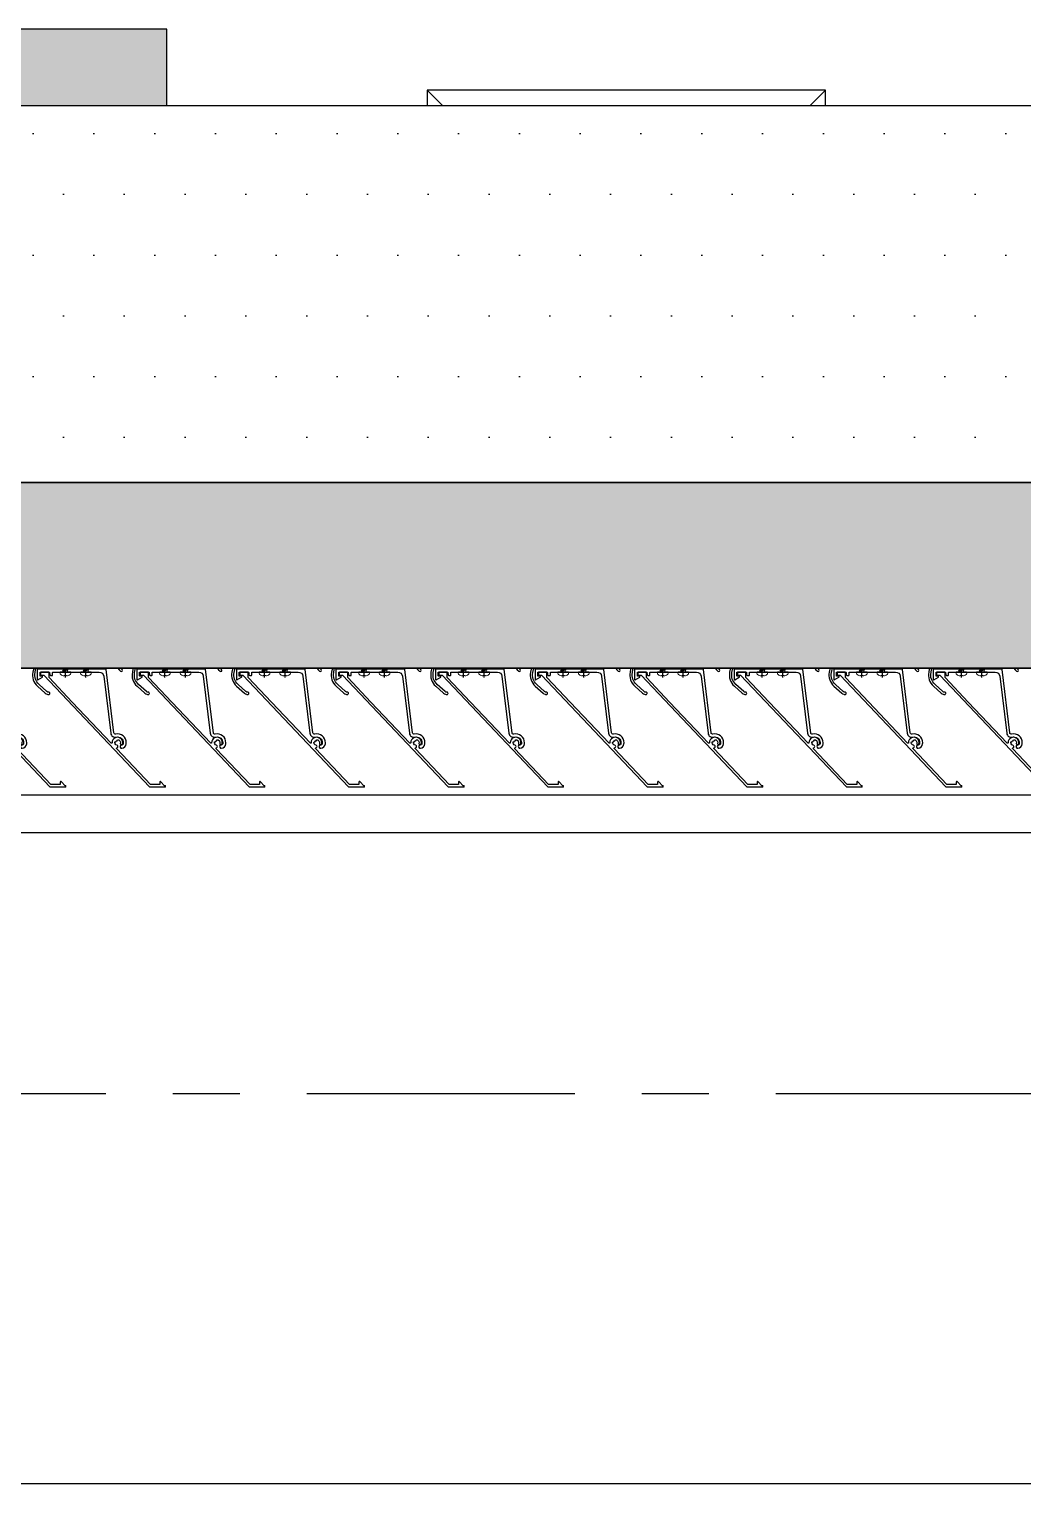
# Model space of a CAD drawing. Header units: millimetres. Extents: x -4391136 to -1798569, y -886572 to -291056.
# Drawn here: x -2466482 to -2465833, y -394066 to -393116 of the extents above; entities that cross this region are included whole.
import ezdxf
from ezdxf.enums import TextEntityAlignment as Align

# ---------------------------------------------------------------- set-up
doc = ezdxf.new("R2010")
doc.units = ezdxf.units.MM
doc.set_wipeout_variables(frame=1)
for name, pattern in [('CENTER', [50.8, 31.75, -6.35, 6.35, -6.35]), ('TA_GL_000.70000', [1.925, 0.7, -0.175, 0.175, -0.175, 0.7]), ('XKITLINE00', [0]), ('XKITLINE02', [4, 2, -2]), ('Xref-C-1-PP17-AR-2214-01-B$0$Hidden', [7.1438, 4.7625, -2.3813])]:
    doc.linetypes.add(name, pattern=pattern)
for name, color, linetype in [('000 - 0_SYM_DWG_GRID-BUBBLE_MAIN_COLOR_1', 7, 'Continuous'), ('000 - 0_SYM_DWG_GRIDLINE_MAIN_COLOR_251', 7, 'Continuous'), ('000 - CONCRETE_COL_HATCH_', 7, 'Continuous'), ('000 - EXISTING_COLUMN_CUT_COLOR_5', 7, 'Continuous'), ('000 - EXISTING_CONCRETE_CUT_COLOR_5', 7, 'Continuous'), ('000 - GRID', 7, 'CENTER'), ('000 - STRUCTURE_STEEL_ACCESORIES_HATCH_', 7, 'Continuous'), ('000 - STRUCTURE_STEEL_ACCESORIES_HIDDEN_', 7, 'Continuous'), ('000 - STRUCTURE_STEEL_ACCESORIES_MAIN_COLOR_1', 7, 'Continuous'), ('000 - STRUCTURE_STEEL_FRAMING_CUT_COLOR_4', 7, 'Continuous'), ('000 - STRUCTURE_STEEL_FRAMING_HIDDEN_', 7, 'Continuous'), ('000 - STRUCTURE_STEEL_FRAMING_SUB_COLOR_2', 7, 'Continuous'), ('000 - STRUCTURE_STEEL_FRAMING_WIPEOUT_', 7, 'Continuous'), ('010 - ASPG_ACCESSORIES_MAIN_COLOR_1', 7, 'Continuous'), ('010 - ASPG_EXTR_MAIN_COLOR_2', 7, 'Continuous'), ('010 - ASPG_FLASHING_HATCH_', 7, 'Continuous'), ('010 - ASPG_FLASHING_MAIN_COLOR_2', 7, 'Continuous'), ('010 - ASPG_FLASHING_MAIN_COLOR_4', 7, 'Continuous'), ('010 - ASPG_FLASHING_WIPEOUT_', 7, 'Continuous'), ('010 - ASPG_FRAMING_MAIN_COLOR_1', 7, 'Continuous'), ('010 - ASPG_FRAMING_MAIN_COLOR_2', 7, 'Continuous'), ('010 - ASPG_FRAMING_SUB_COLOR_2', 7, 'Continuous'), ('010 - ASPG_FRAMING_WIPEOUT_', 7, 'Continuous'), ('_PP-Dim', 7, 'Continuous'), ('BOLT & SCREW', 7, 'Continuous'), ('Center Line', 7, 'CENTER'), ('Xref-C-1-PP17-AR-2214-01-B$0$A-DETL-MBND', 7, 'Xref-C-1-PP17-AR-2214-01-B$0$Hidden'), ('Xref-C-1-PP17-AR-2214-01-B$0$A-FLOR-E', 7, 'Continuous'), ('Xref-C-1-PP17-AR-2214-01-B$0$A-GLAZ-CURT', 7, 'Continuous'), ('Xref-C-1-PP17-AR-2214-01-B$0$A-ROOF', 7, 'Continuous'), ('Xref-C-1-PP17-AR-2214-01-B$0$A-ROOF-OTLN', 7, 'Continuous'), ('Xref-C-1-PP17-AR-2214-01-B$0$S-BEAM', 7, 'Continuous'), ('Xref-C-1-PP17-AR-2214-01-B$0$S-COLS', 7, 'Continuous'), ('Xref-C-1-PP17-AR-2214-01-B$0$S-COLS-E', 7, 'Continuous'), ('Xref-C-1-PP17-AR-2214-01-B$0$WALL-E', 7, 'Continuous')]:
    doc.layers.add(name, color=color, linetype=linetype)
doc.layers.add('000 - STRUCTURE_STEEL_FRAMING_DEF_SUB', color=7, linetype='Continuous', plot=False)
doc.layers.add('010 - ASPG_EXTR_DEF_SUB', color=7, linetype='Continuous', plot=False)
doc.layers.add('12-GRID', color=7, linetype='CENTER', lineweight=13)
doc.layers.add('SCREW', color=7, linetype='Continuous', lineweight=5)
doc.styles.add('Arial', font='arial.ttf', dxfattribs={"height": 1500})
doc.styles.add('TA', font='', dxfattribs={"height": 4.5})
doc.styles.get('TA').set_extended_font_data('Cordia New')

# ---------------------------------------------------------------- blocks, each defined once
blk = doc.blocks.new('*U1279')
at = {"layer": '000 - 0_SYM_DWG_GRIDLINE_MAIN_COLOR_251', "color": 7, "linetype": 'ByBlock', "ltscale": 5}
blk.add_line((30, 0), (-560.5, 0), dxfattribs=at)
at = {"color": 7, "style": 'TA', "flags": 1}
blk.add_attdef('LOCATION', (6, -6), '', height=4.5, rotation=270, dxfattribs=at)
at = {"layer": '000 - 0_SYM_DWG_GRID-BUBBLE_MAIN_COLOR_1', "color": 7, "style": 'Arial'}
blk.add_attdef('GRID-HEAD', text='', height=4, rotation=180, dxfattribs=at).set_placement((73.75, 0), align=Align.MIDDLE_CENTER)
blk = doc.blocks.new('W-1-PP17-ENT2_REV00_20260526-152343_LOPF_MAIN_DIMS')
at = {"layer": '000 - GRID', "color": 7, "linetype": 'TA_GL_000.70000', "xscale": 50.00000000000036, "yscale": 50.00000000000036, "zscale": 50.00000000000036, "rotation": 180}
blk.add_blockref('*U1279', (-26525, -10600), dxfattribs=at)
blk = doc.blocks.new('Xref-C-1-PP17-AR-2214-01-B$0$ACM_STR_COLN_Precast- Rectangular Column - 300x500-31462673-ENTRANCE 2 - LOWER ROOF FLOOR PLAN01-flat-1')
at = {"layer": 'Xref-C-1-PP17-AR-2214-01-B$0$S-COLS-E', "lineweight": 9}
h = blk.add_hatch(dxfattribs=at)
h.set_pattern_fill('ACET-2D-FP_30', style=0, pattern_type=2)
h.set_pattern_definition([(50, (2730087.7, 516183.95), (-459.03375, 385.17505), [76.2, -838.2]), (355, (2730087.7, 516183.95), (65.28253, 746.1827), [60.96, -670.56]), (100.451, (2730148.46, 516178.6), (-693.383, -127.89768), [64.76, -712.36]), (46.184, (2730087.7, 516387.15), (-648.5725, 622.30642), [114.3, -1257.3]), (96.636, (2730178.1, 516373.1), (-1050.5343, -122.21992), [97.14, -1068.54]), (351.184, (2730087.7, 516387.1), (172.19714, 1110.27497), [91.44, -1005.84]), (21, (2730189.3, 516336.35), (-214.74339, 559.42566), [76.2, -838.2]), (326, (2730189.3, 516336.35), (418.85394, 620.9765), [60.96, -670.56]), (71.451, (2730239.9, 516302.26), (-668.45247, 224.29692), [64.76, -712.36]), (37.5, (2730087.73, 516183.95), (-158.769242, 206.912105), [33.528, -628.904, 33.528, -1320.292]), (37.5, (2730087.73, 516183.95), (-158.769242, 206.912105), [-695.96, -647.192, 33.528, -639.572]), (7.5, (2730087.73, 516183.95), (-47.303606, 359.30656), [33.528, -354.584, 33.528, -870.204]), (7.5, (2730087.73, 516183.95), (-47.303606, 359.30656), [-421.64, -613.664, 33.528, -223.012]), (327.5, (2729861.16, 516183.95), (146.191164, 229.474162), [33.528, -220.472, 33.528, -1810.512]), (327.5, (2729861.16, 516183.95), (146.191164, 229.474162), [-287.528, -758.952, 33.528, -1018.032]), (317.5, (2729759.56, 516183.95), (321.09789, 350.41686), [33.528, -296.672, 33.528, -1239.52]), (317.5, (2729759.56, 516183.95), (321.09789, 350.41686), [-363.728, -492.76, 33.528, -713.232])])
h.paths.add_polyline_path([(-150, -190), (-150, -200), (150, -200), (150, 300), (-150, 300)])
at = {"layer": 'Xref-C-1-PP17-AR-2214-01-B$0$S-COLS', "color": 7}
for p, q in [((150, 300), (-150, 300)), ((-150, 300), (-150, 290)), ((150, 290), (150, 300)), ((-150, 290), (-150, -190)), ((150, -190), (150, 290)), ((-150, -190), (-150, -200)), ((150, -200), (150, -190)), ((-150, -200), (150, -200))]:
    blk.add_line(p, q, dxfattribs=at)
blk = doc.blocks.new('Xref-C-1-PP17-AR-2214-01-B$0$DPA_Curved type B - Curved Type B-31237771-ENTRANCE 2 - LOWER ROOF FLOOR PLAN01-flat-1')
at = {"layer": 'Xref-C-1-PP17-AR-2214-01-B$0$A-GLAZ-CURT', "color": 7}
for p, q in [((0, 750), (0, -750)), ((0, -750), (0, 750))]:
    blk.add_line(p, q, dxfattribs=at)
blk = doc.blocks.new('*U2737')
at = {"layer": '000 - CONCRETE_COL_HATCH_'}
h = blk.add_hatch(dxfattribs=at)
h.set_pattern_fill('AR-CONC', scale=0.5)
h.set_pattern_definition([(50, (0, -6e-15), (3.5863, -0.31376), [0.375, -4.125]), (355, (0, -6e-15), (-0.693757, 3.76096), [0.3, -3.3]), (100.4514, (0.299, -0.026), (2.892544, 3.4472), [0.3187, -3.50571]), (46.1842, (0, 1), (5.33621, -0.827596), [0.5625, -6.1875]), (96.6356, (0.4447, 0.931), (4.67331, 4.87059), [0.47805, -5.25857]), (351.1842, (0, 1), (4.67331, 4.87059), [0.45, -4.95]), (21, (0.5, 0.75), (2.984535, -2.013094), [0.375, -4.125]), (326, (0.5, 0.75), (1.216577, 3.62575), [0.3, -3.3]), (71.4514, (0.7487, 0.5822), (4.20111, 1.612656), [0.3187, -3.50571]), (37.5, (0, -6e-15), (0.060799, 1.664469), [0, -3.26, 0, -3.35, 0, -3.3125]), (7.5, (0, -6e-15), (1.315348, 1.972059), [0, -1.91, 0, -3.185, 0, -1.2625]), (327.5, (-1.115, -6e-15), (2.669112, -0.1127744), [0, -1.25, 0, -3.9, 0, -5.175]), (317.5, (-1.615, -6e-15), (2.91593, 0.500525), [0, -1.625, 0, -2.59, 0, -3.675])])
h.paths.add_polyline_path([(-250, -150), (250, -150), (250, 150), (-250, 150)])
at = {"color": 7}
blk.add_point((0, 0), dxfattribs=at)
at = {"layer": '000 - EXISTING_COLUMN_CUT_COLOR_5', "color": 7}
blk.add_lwpolyline([(-250, -150), (250, -150), (250, 150), (-250, 150)], close=True, dxfattribs=at)
blk = doc.blocks.new('W-1-PP17-ENT2_REV00_20260526-152612_EX_LOPF-1')
at = {"layer": 'Xref-C-1-PP17-AR-2214-01-B$0$A-DETL-MBND', "color": 7}
blk.add_line((-19734.45, -10205), (-17125, -10205), dxfattribs=at)
at = {"layer": 'Xref-C-1-PP17-AR-2214-01-B$0$A-FLOR-E', "color": 7}
for p, q in [((-16635, -10055.01), (-19235, -10055.01)), ((-12700, -10205.01), (-19734.45, -10205.01))]:
    blk.add_line(p, q, dxfattribs=at)
at = {"layer": 'Xref-C-1-PP17-AR-2214-01-B$0$A-ROOF', "color": 7}
for p, q in [((-10434.45, -10205), (-19734.45, -10205)), ((-23134.45, -10405.01), (-10434.45, -10405.01))]:
    blk.add_line(p, q, dxfattribs=at)
at = {"layer": 'Xref-C-1-PP17-AR-2214-01-B$0$A-ROOF-OTLN', "color": 7}
for p, q in [((-10434.45, -10429.77), (-23159.21, -10429.77)), ((-10434.45, -10855.01), (-23584.45, -10855.01))]:
    blk.add_line(p, q, dxfattribs=at)
at = {"layer": 'Xref-C-1-PP17-AR-2214-01-B$0$S-BEAM', "color": 7}
blk.add_line((-19235, -10205.02), (470, -10205.02), dxfattribs=at)
at = {"layer": 'Xref-C-1-PP17-AR-2214-01-B$0$WALL-E', "color": 7}
for p, q in [((-16635, -10055.01), (-19235, -10055.01)), ((-12700, -10205.01), (-19734.45, -10205.01))]:
    blk.add_line(p, q, dxfattribs=at)
at = {"color": 7, "rotation": 270}
for name, p in [('Xref-C-1-PP17-AR-2214-01-B$0$ACM_STR_COLN_Precast- Rectangular Column - 300x500-31462673-ENTRANCE 2 - LOWER ROOF FLOOR PLAN01-flat-1', (-19535, -10055.02)), ('Xref-C-1-PP17-AR-2214-01-B$0$DPA_Curved type B - Curved Type B-31237771-ENTRANCE 2 - LOWER ROOF FLOOR PLAN01-flat-1', (-18575, -10205))]:
    blk.add_blockref(name, p, dxfattribs=at)
at = {"layer": '000 - EXISTING_CONCRETE_CUT_COLOR_5', "color": 7}
blk.add_blockref('*U2737', (-19485, -10055.02), dxfattribs=at)
blk = doc.blocks.new('*U1993')
at = {"color": 7}
blk.add_wipeout([(-950, 0), (1000, 0), (1000, 119.92), (-950, 119.92)], dxfattribs=at).dxf.layer = '010 - ASPG_FRAMING_WIPEOUT_'
at = {"layer": '010 - ASPG_FRAMING_MAIN_COLOR_1', "color": 7}
for p, q in [((1000, 119.92), (-950, 119.92)), ((-950, 0), (-950, 119.92)), ((-950, 114.85), (1000, 114.85)), ((-950, 109.54), (1000, 109.54)), ((-950, 10.38), (1000, 10.38)), ((-950, 5.31), (1000, 5.31)), ((-950, 0), (1000, 0))]:
    blk.add_line(p, q, dxfattribs=at)
blk = doc.blocks.new('000_ASPG_TYP_FILES_STRUCTURE_STEEL_BK')
at = {"layer": '000 - STRUCTURE_STEEL_ACCESORIES_HIDDEN_', "color": 7}
blk.add_lwpolyline([(0, 7), (5, 7), (5, -7), (0, -7)], close=True, dxfattribs=at)
at = {"layer": '000 - STRUCTURE_STEEL_ACCESORIES_MAIN_COLOR_1', "color": 7}
for points in [[(0, -30), (60, -30), (60, 30), (0, 30)], [(0, -30), (5, -30), (5, 30), (0, 30)]]:
    blk.add_lwpolyline(points, close=True, dxfattribs=at)
blk = doc.blocks.new('000_CKST_FAMELINE_STEEL_STRUCTURE-COLUMN_TOP_VIEW')
at = {"layer": '000 - STRUCTURE_STEEL_FRAMING_DEF_SUB', "color": 7, "linetype": 'XKITLINE00', "lineweight": 0}
for p, q in [((0, 76), (0, 104)), ((26, 90), (-26, 90)), ((0, 14), (0, -14)), ((26, 0), (-26, 0)), ((0, -76), (0, -104)), ((26, -90), (-26, -90))]:
    blk.add_line(p, q, dxfattribs=at)
at = {"layer": '000 - STRUCTURE_STEEL_FRAMING_SUB_COLOR_2', "color": 7}
for p, q in [((-70, 110), (-90, 130)), ((70, 110), (90, 130)), ((-70, -110), (-90, -130)), ((70, -110), (90, -130))]:
    blk.add_line(p, q, dxfattribs=at)
for points in [[(90, 130), (-90, 130), (-90, -130), (90, -130)], [(70, 110), (-70, 110), (-70, -110), (70, -110)]]:
    blk.add_lwpolyline(points, close=True, dxfattribs=at)
for points in [[(15, 83), (-15, 83, -0.414214), (-22, 90, -0.414214), (-15, 97), (15, 97, -0.414214), (22, 90), (22, 90, -0.414214)], [(15, -83), (-15, -83, 0.414214), (-22, -90, 0.414214), (-15, -97), (15, -97, 0.414214), (22, -90), (22, -90, 0.414214)]]:
    blk.add_lwpolyline(points, format="xyb", close=True, dxfattribs=at)
at = {"color": 7, "rotation": 270}
blk.add_blockref('000_ASPG_TYP_FILES_STRUCTURE_STEEL_BK', (0, -3), dxfattribs=at)
at = {"color": 7}
blk.add_wipeout([(50, 50), (50, -50), (170, -50), (170, 50)], dxfattribs=at).dxf.layer = '000 - STRUCTURE_STEEL_FRAMING_WIPEOUT_'
at = {"layer": '000 - STRUCTURE_STEEL_ACCESORIES_HATCH_'}
h = blk.add_hatch(dxfattribs=at)
h.set_pattern_fill('ANSI32', scale=25, angle=270)
h.set_pattern_definition([(315, (1524.514, 2469.062), (6.629126, 6.629126), []), (315, (1524.514, 2464.642), (6.629126, 6.629126), [])])
h.paths.add_polyline_path([(-50, -50), (-42, -50), (-42, -3), (42, -3), (42, -50), (50, -50), (50, 50), (42, 50), (42, 3), (-42, 3), (-42, 50), (-50, 50)])
at = {"layer": '000 - STRUCTURE_STEEL_FRAMING_CUT_COLOR_4', "color": 7, "lineweight": 0}
blk.add_lwpolyline([(-50, -50), (-42, -50), (-42, -3), (42, -3), (42, -50), (50, -50), (50, 50), (42, 50), (42, 3), (-42, 3), (-42, 50), (-50, 50)], close=True, dxfattribs=at)
at = {"layer": '000 - STRUCTURE_STEEL_FRAMING_DEF_SUB', "color": 7, "linetype": 'XKITLINE00', "lineweight": 0}
for p, q in [((110, 44), (110, 16)), ((96, 30), (124, 30)), ((110, -16), (110, -44)), ((96, -30), (124, -30))]:
    blk.add_line(p, q, dxfattribs=at)
at = {"layer": '000 - STRUCTURE_STEEL_FRAMING_HIDDEN_', "color": 7, "linetype": 'XKITLINE02', "ltscale": 4}
for p, q in [((56, -50), (56, 50)), ((50, 3), (170, 3)), ((50, -3), (170, -3))]:
    blk.add_line(p, q, dxfattribs=at)
at = {"layer": '000 - STRUCTURE_STEEL_FRAMING_SUB_COLOR_2', "color": 7}
for p, q in [((50, 3), (50, -3)), ((170, 3), (170, -3))]:
    blk.add_line(p, q, dxfattribs=at)
blk.add_lwpolyline([(50, 50), (50, -50), (170, -50), (170, 50)], close=True, dxfattribs=at)
for centre in [(110, 30), (110, -30)]:
    blk.add_circle(centre, 7, dxfattribs=at)
blk = doc.blocks.new('PZG35-9D5')
at = {"layer": 'Center Line', "color": 7}
blk.add_line((0, 3.73), (0, -10.53), dxfattribs=at)
at = {"layer": 'SCREW', "color": 7}
for p, q in [((-1.4, 0), (-1.4, -1.09)), ((1.4, 0), (1.4, -0.59)), ((-1.85, -1.4), (1.85, -0.9)), ((-1.85, -1.4), (-1.4, -1.09)), ((-1.85, -1.4), (-1.4, -1.71)), ((-1.85, -2.7), (1.85, -2.2)), ((-1.85, -2.7), (-1.4, -2.39)), ((-1.85, -2.7), (-1.4, -3.01)), ((-1.85, -4), (-1.4, -3.69)), ((-1.85, -4), (-0.99, -3.88)), ((-1.85, -4), (-1.4, -4.31)), ((-1.4, -1.09), (1.4, -0.59)), ((-1.4, -1.71), (1.4, -1.21)), ((-1.4, -1.71), (-1.4, -2.39)), ((-1.4, -2.39), (1.4, -1.89)), ((-1.4, -3.01), (1.4, -2.51)), ((-1.4, -3.01), (-1.4, -3.69)), ((-1.4, -3.69), (-0.84, -3.59)), ((-1.4, -4.31), (-1.18, -4.27)), ((-1.4, -4.31), (-1.4, -8.1)), ((0, -9.5), (-1.4, -8.1)), ((0, -9.5), (1.4, -8.1)), ((0.56, -3.34), (1.4, -3.19)), ((0.71, -3.65), (1.85, -3.5)), ((0.71, -3.93), (1.4, -3.81)), ((0.71, -4.61), (1.4, -4.49)), ((0.71, -4.95), (1.85, -4.8)), ((0.71, -5.23), (1.4, -5.11)), ((1.85, -0.9), (1.4, -0.59)), ((1.85, -0.9), (1.4, -1.21)), ((1.4, -1.21), (1.4, -1.89)), ((1.85, -2.2), (1.4, -1.89)), ((1.85, -2.2), (1.4, -2.51)), ((1.4, -2.51), (1.4, -3.19)), ((1.85, -3.5), (1.4, -3.19)), ((1.85, -3.5), (1.4, -3.81)), ((1.4, -3.81), (1.4, -4.49)), ((1.85, -4.8), (1.4, -4.49)), ((1.85, -4.8), (1.4, -5.11)), ((1.4, -5.11), (1.4, -8.1))]:
    blk.add_line(p, q, dxfattribs=at)
blk.add_lwpolyline([(0, -9.5), (0.71, -5.23), (0.71, -3.6, 0.417657), (0.41, -3.3, 0.108102), (-0.84, -3.59), (-1.4, -4.7)], format="xyb", dxfattribs=at)
blk = doc.blocks.new('*U3396')
at = {"layer": 'SCREW', "color": 7}
blk.add_lwpolyline([(3.03, 1.78, 0.09906), (0.8, 2.55), (0.8, 2.27), (-0.8, 2.27), (-0.8, 2.55, 0.09906), (-3.03, 1.78, 0.266588), (-3.5, 0.96), (-3.5, 0.2, 0.414214), (-3.3, 0), (3.3, 0, 0.414214), (3.5, 0.2), (3.5, 0.96, 0.266588)], format="xyb", close=True, dxfattribs=at)
blk.add_blockref('PZG35-9D5', (0, 0), dxfattribs=at)
blk = doc.blocks.new('*U3399')
at = {"color": 7}
blk.add_point((0, 0), dxfattribs=at)
at = {"layer": '010 - ASPG_ACCESSORIES_MAIN_COLOR_1', "color": 7}
blk.add_lwpolyline([(-39.7, -0.6, 0.414214), (-40, -0.9), (-40, -7.37, 0.57735), (-39.65, -7.57), (-36.64, -5.83, 0.767327), (-36.79, -5.3), (-37.9, -5.3, -0.414214), (-38.2, -5), (-38.2, -2.8, -0.414214), (-38, -2.6), (-32.18, -2.6, -0.388879), (-31.98, -2.78), (-31.85, -4.34, 0.388879), (-31.35, -4.8), (-30.3, -4.8, 0.414214), (-30, -4.5), (-30, -2.9, -0.414214), (-29.7, -2.6), (0.41, -2.6, -0.378969), (3.39, -5.24), (7.95, -42.52, 0.446593), (11.62, -45.08, -0.489802), (16.08, -48.68), (16.06, -49.36, -0.18248), (15.8, -50.02, -0.267949), (15.33, -50.17, 1.122115), (15.1, -52.34, 0.405004), (18.06, -49.4), (18.08, -48.72, 0.489805), (11.16, -43.13, -0.446597), (9.94, -42.28), (4.87, -0.85, 0.364176), (4.57, -0.6)], format="xyb", close=True, dxfattribs=at)
at = {"layer": '010 - ASPG_EXTR_DEF_SUB', "color": 7}
for p in [(-40, -0.5), (43.44, -76.9), (43.44, -77.5)]:
    blk.add_point(p, dxfattribs=at)
at = {"layer": '010 - ASPG_EXTR_MAIN_COLOR_2', "color": 7}
blk.add_lwpolyline([(11.37, -48.15), (11.47, -47.44), (12.18, -47.56), (12.29, -46.79, -0.535538), (14.19, -49.17, 0.991572), (15.66, -49.58, 1.157025), (8.79, -48.77, -0.688558), (8.27, -48.99), (-17.14, -22.17), (-32.34, -6.13), (-32.34, -2.9, 0.414312), (-32.64, -2.6), (-37.54, -2.6, 0.414116), (-37.84, -2.9), (-37.84, -4.3, 0.414214), (-37.54, -4.6), (-35.99, -4.6, -0.205895), (-35.77, -4.69), (33.23, -77.5), (43.14, -77.5, 0.668179), (43.36, -76.99), (40.52, -74.15, 0.668179), (40.01, -74.36), (40.01, -76), (33.87, -76), (11.86, -52.78, -0.558354), (12.08, -51.95, 0.766275), (12.04, -50.39, -0.438583), (10.71, -48.05)], format="xyb", close=True, dxfattribs=at)
at = {"layer": 'SCREW', "color": 7, "rotation": 180}
for p in [(-21.65, -2.5), (-8.24, -2.5)]:
    blk.add_blockref('*U3396', p, dxfattribs=at)
blk = doc.blocks.new('*U2866')
at = {"color": 7}
blk.add_wipeout([(1840, 4), (60, 4), (60, 69.3), (1840, 69.3)], dxfattribs=at).dxf.layer = '010 - ASPG_FRAMING_WIPEOUT_'
at = {"layer": '010 - ASPG_FRAMING_MAIN_COLOR_2', "color": 7}
blk.add_lwpolyline([(1810, 69.3), (90, 69.3), (90, 6), (1810, 6)], close=True, dxfattribs=at)
at = {"layer": '010 - ASPG_FRAMING_SUB_COLOR_2', "color": 7}
for points in [[(1840, 4), (60, 4), (60, 69.3), (1840, 69.3)], [(60, 2), (60, 4), (1840, 4), (1840, 2)]]:
    blk.add_lwpolyline(points, close=True, dxfattribs=at)
at = {"color": 7, "rotation": 180}
for p in [(759.64, 69.3), (824.64, 69.3), (889.64, 69.3), (954.64, 69.3), (1019.64, 69.3), (1084.64, 69.3), (1149.64, 69.3), (1214.64, 69.3), (1279.64, 69.3), (1344.64, 69.3), (1409.64, 69.3)]:
    blk.add_blockref('*U3399', p, dxfattribs=at)
blk = doc.blocks.new('W-1-PP17-ENT2_REV00_20260528-225335_ASPG_UPPF')
at = {"color": 7}
for name, p, rotation in [('000_CKST_FAMELINE_STEEL_STRUCTURE-COLUMN_TOP_VIEW', (-18935, -10035), 270), ('*U2866', (-17935, -10253), 180)]:
    blk.add_blockref(name, p, dxfattribs=dict(at, rotation=rotation))
blk.add_blockref('*U1993', (-18185, -10205), dxfattribs=at)
blk = doc.blocks.new('*U3395')
at = {"layer": '12-GRID', "color": 7, "linetype": 'CENTER'}
for p, q in [((0, -6.2), (0, 2.2)), ((-4.2, -2), (4.2, -2))]:
    blk.add_line(p, q, dxfattribs=at)
at = {"layer": 'BOLT & SCREW', "color": 7}
for p, q in [((-0.55, -1.77), (-1.77, -1.56)), ((-0.55, -2.23), (-1.77, -2.44)), ((-0.46, -1.77), (-0.88, -1.56)), ((-0.46, -2.23), (-0.88, -2.44)), ((-0.23, -1.45), (-0.44, -0.23)), ((-0.23, -1.54), (-0.44, -1.12)), ((-0.23, -2.46), (-0.44, -2.88)), ((-0.23, -2.55), (-0.44, -3.77)), ((0.23, -1.45), (0.44, -0.23)), ((0.23, -1.54), (0.44, -1.12)), ((0.44, -2.88), (0.23, -2.46)), ((0.23, -2.55), (0.44, -3.77)), ((0.46, -1.77), (0.88, -1.56)), ((0.46, -2.23), (0.88, -2.44)), ((0.55, -1.77), (1.77, -1.56)), ((0.55, -2.23), (1.77, -2.44))]:
    blk.add_line(p, q, dxfattribs=at)
for points in [[(-1.77, -1.56), (-0.88, -1.56, 0.414214), (-0.44, -1.12), (-0.44, -0.23), (0.44, -0.23), (0.44, -1.12, 0.414214), (0.88, -1.56), (1.77, -1.56), (1.77, -2.44), (0.88, -2.44, 0.414214), (0.44, -2.88), (0.44, -3.77), (-0.44, -3.77), (-0.44, -2.88, 0.414214), (-0.88, -2.44), (-1.77, -2.44)], [(0.23, -2.46, -0.414214), (0.46, -2.23), (0.55, -2.23), (0.55, -1.77), (0.46, -1.77, -0.414214), (0.23, -1.54), (0.23, -1.45), (-0.23, -1.45), (-0.23, -1.54, -0.414214), (-0.46, -1.77), (-0.55, -1.77), (-0.55, -2.23), (-0.46, -2.23, -0.414214), (-0.23, -2.46), (-0.23, -2.55), (0.23, -2.55)]]:
    blk.add_lwpolyline(points, format="xyb", close=True, dxfattribs=at)
blk.add_circle((0, -2), 3.5, dxfattribs=at)
blk = doc.blocks.new('*U3042')
at = {"layer": '010 - ASPG_EXTR_DEF_SUB', "color": 7}
for p in [(390, 0), (455, 0), (520, 0), (585, 0), (650, 0), (715, 0), (780, 0), (845, 0), (910, 0), (975, 0)]:
    blk.add_point(p, dxfattribs=at)
at = {"layer": '010 - ASPG_EXTR_MAIN_COLOR_2', "color": 7}
for points in [[(379.8, 14.29, -0.014998), (386.92, 21.45, -0.738349), (389.92, 19.76, 0.004917), (386.81, 4.8, 0.263611), (389.88, -4.46), (395, -9.08, 0.125884), (396.27, -9.75, 0.044275), (397.09, -9.87, 1.107655), (397.13, -8.33, -0.215596), (396.02, -7.99), (390.89, -3.35, -0.263611), (388.28, 4.51, -0.004855), (391.34, 19.26, 0.23396), (390.82, 21.95, -0.24081), (390.71, 24.9, -0.104157), (390.78, 25), (392.99, 26.93, -0.229021), (395.7, 26.89, -0.381721), (400.27, 9.07, 0.977382), (401.62, 8.41, 0.361105), (397.41, 27.5, -0.496126), (397.44, 30.69, 0.003188), (399.06, 31.9, -0.002827), (400.56, 33.07, 0.077048), (433.74, 68.44, -0.247674), (433.99, 68.57), (435.98, 68.57, -0.044131), (436.47, 68.5, -0.125846), (438.96, 67.21, -0.098851), (439.82, 66.03, -0.205828), (439.79, 61.2, -0.115116), (436.37, 57.18, 0.822373), (437.46, 56.1, 0.109185), (441.15, 60.56, 0.208323), (441.19, 66.64, 0.100528), (439.97, 68.32, 0.145116), (436.29, 70.07), (420.76, 70.07, 0.433659), (420.46, 69.75), (420.84, 63.96, 0.082069), (420.86, 63.87, 0.720654), (422.33, 63.97, 0.079224), (422.34, 64.07), (422.07, 68.14, -0.433659), (422.47, 68.57), (430.86, 68.57, -0.607385), (431.35, 67.62, -0.045829), (412.78, 45.76, -0.560492), (412.29, 45.89, 0.31786), (409.21, 48.24, 0.953288), (409.08, 46.72, -2.423004), (407.26, 44.89, 0.952315), (405.74, 44.76, 0.300821), (407.89, 41.76, -0.560492), (407.98, 41.25, -0.019425), (398.62, 33.46, -0.552501), (398.15, 33.64, 0.344461), (394.99, 36.3, 0.952015), (394.86, 34.78, -2.423186), (393.04, 32.95, 0.952015), (391.52, 32.82, 0.2854), (393.49, 29.89, -0.553378), (393.56, 29.38, 0.030674), (378.46, 15.06, 0.4171)], [(1043.56, 29.38, 0.030674), (1028.46, 15.06, 0.4171), (1029.11, 5.27, 0.935553), (1030.1, 6.41, -0.43441), (1029.8, 14.29, -0.014998), (1036.92, 21.45, -0.738349)]]:
    blk.add_lwpolyline(points, format="xyb", dxfattribs=at)
for points in [[(485.76, 70.07, 0.433659), (485.46, 69.75), (485.84, 63.96, 0.082069), (485.86, 63.87, 0.720654), (487.33, 63.97, 0.079224), (487.34, 64.07), (487.07, 68.14, -0.433659), (487.47, 68.57), (495.86, 68.57, -0.607385), (496.35, 67.62, -0.045829), (477.78, 45.76, -0.560492), (477.29, 45.89, 0.31786), (474.21, 48.24, 0.953288), (474.08, 46.72, -2.423004), (472.26, 44.89, 0.952315), (470.74, 44.76, 0.300821), (472.89, 41.76, -0.560492), (472.98, 41.25, -0.019425), (463.62, 33.46, -0.552501), (463.15, 33.64, 0.344461), (459.99, 36.3, 0.952015), (459.86, 34.78, -2.423186), (458.04, 32.95, 0.952015), (456.52, 32.82, 0.2854), (458.49, 29.89, -0.553378), (458.56, 29.38, 0.030674), (443.46, 15.06, 0.4171), (444.11, 5.27, 0.935553), (445.1, 6.41, -0.43441), (444.8, 14.29, -0.014998), (451.92, 21.45, -0.738349), (454.92, 19.76, 0.004917), (451.81, 4.8, 0.263611), (454.88, -4.46), (460, -9.08, 0.125884), (461.27, -9.75, 0.044275), (462.09, -9.87, 1.107655), (462.13, -8.33, -0.215596), (461.02, -7.99), (455.89, -3.35, -0.263611), (453.28, 4.51, -0.004855), (456.34, 19.26, 0.23396), (455.82, 21.95, -0.24081), (455.71, 24.9, -0.104157), (455.78, 25), (457.99, 26.93, -0.229021), (460.7, 26.89, -0.381721), (465.27, 9.07, 0.977382), (466.62, 8.41, 0.361105), (462.41, 27.5, -0.496126), (462.44, 30.69, 0.003188), (464.06, 31.9, -0.002827), (465.56, 33.07, 0.077048), (498.74, 68.44, -0.247674), (498.99, 68.57), (500.98, 68.57, -0.044131), (501.47, 68.5, -0.125846), (503.96, 67.21, -0.098851), (504.82, 66.03, -0.205828), (504.79, 61.2, -0.115116), (501.37, 57.18, 0.822373), (502.46, 56.1, 0.109185), (506.15, 60.56, 0.208323), (506.19, 66.64, 0.100528), (504.97, 68.32, 0.145116), (501.29, 70.07)], [(550.76, 70.07, 0.433659), (550.46, 69.75), (550.84, 63.96, 0.082069), (550.86, 63.87, 0.720654), (552.33, 63.97, 0.079224), (552.34, 64.07), (552.07, 68.14, -0.433659), (552.47, 68.57), (560.86, 68.57, -0.607385), (561.35, 67.62, -0.045829), (542.78, 45.76, -0.560492), (542.29, 45.89, 0.31786), (539.21, 48.24, 0.953288), (539.08, 46.72, -2.423004), (537.26, 44.89, 0.952315), (535.74, 44.76, 0.300821), (537.89, 41.76, -0.560492), (537.98, 41.25, -0.019425), (528.62, 33.46, -0.552501), (528.15, 33.64, 0.344461), (524.99, 36.3, 0.952015), (524.86, 34.78, -2.423186), (523.04, 32.95, 0.952015), (521.52, 32.82, 0.2854), (523.49, 29.89, -0.553378), (523.56, 29.38, 0.030674), (508.46, 15.06, 0.4171), (509.11, 5.27, 0.935553), (510.1, 6.41, -0.43441), (509.8, 14.29, -0.014998), (516.92, 21.45, -0.738349), (519.92, 19.76, 0.004917), (516.81, 4.8, 0.263611), (519.88, -4.46), (525, -9.08, 0.125884), (526.27, -9.75, 0.044275), (527.09, -9.87, 1.107655), (527.13, -8.33, -0.215596), (526.02, -7.99), (520.89, -3.35, -0.263611), (518.28, 4.51, -0.004855), (521.34, 19.26, 0.23396), (520.82, 21.95, -0.24081), (520.71, 24.9, -0.104157), (520.78, 25), (522.99, 26.93, -0.229021), (525.7, 26.89, -0.381721), (530.27, 9.07, 0.977382), (531.62, 8.41, 0.361105), (527.41, 27.5, -0.496126), (527.44, 30.69, 0.003188), (529.06, 31.9, -0.002827), (530.56, 33.07, 0.077048), (563.74, 68.44, -0.247674), (563.99, 68.57), (565.98, 68.57, -0.044131), (566.47, 68.5, -0.125846), (568.96, 67.21, -0.098851), (569.82, 66.03, -0.205828), (569.79, 61.2, -0.115116), (566.37, 57.18, 0.822373), (567.46, 56.1, 0.109185), (571.15, 60.56, 0.208323), (571.19, 66.64, 0.100528), (569.97, 68.32, 0.145116), (566.29, 70.07)], [(615.76, 70.07, 0.433659), (615.46, 69.75), (615.84, 63.96, 0.082069), (615.86, 63.87, 0.720654), (617.33, 63.97, 0.079224), (617.34, 64.07), (617.07, 68.14, -0.433659), (617.47, 68.57), (625.86, 68.57, -0.607385), (626.35, 67.62, -0.045829), (607.78, 45.76, -0.560492), (607.29, 45.89, 0.31786), (604.21, 48.24, 0.953288), (604.08, 46.72, -2.423004), (602.26, 44.89, 0.952315), (600.74, 44.76, 0.300821), (602.89, 41.76, -0.560492), (602.98, 41.25, -0.019425), (593.62, 33.46, -0.552501), (593.15, 33.64, 0.344461), (589.99, 36.3, 0.952015), (589.86, 34.78, -2.423186), (588.04, 32.95, 0.952015), (586.52, 32.82, 0.2854), (588.49, 29.89, -0.553378), (588.56, 29.38, 0.030674), (573.46, 15.06, 0.4171), (574.11, 5.27, 0.935553), (575.1, 6.41, -0.43441), (574.8, 14.29, -0.014998), (581.92, 21.45, -0.738349), (584.92, 19.76, 0.004917), (581.81, 4.8, 0.263611), (584.88, -4.46), (590, -9.08, 0.125884), (591.27, -9.75, 0.044275), (592.09, -9.87, 1.107655), (592.13, -8.33, -0.215596), (591.02, -7.99), (585.89, -3.35, -0.263611), (583.28, 4.51, -0.004855), (586.34, 19.26, 0.23396), (585.82, 21.95, -0.24081), (585.71, 24.9, -0.104157), (585.78, 25), (587.99, 26.93, -0.229021), (590.7, 26.89, -0.381721), (595.27, 9.07, 0.977382), (596.62, 8.41, 0.361105), (592.41, 27.5, -0.496126), (592.44, 30.69, 0.003188), (594.06, 31.9, -0.002827), (595.56, 33.07, 0.077048), (628.74, 68.44, -0.247674), (628.99, 68.57), (630.98, 68.57, -0.044131), (631.47, 68.5, -0.125846), (633.96, 67.21, -0.098851), (634.82, 66.03, -0.205828), (634.79, 61.2, -0.115116), (631.37, 57.18, 0.822373), (632.46, 56.1, 0.109185), (636.15, 60.56, 0.208323), (636.19, 66.64, 0.100528), (634.97, 68.32, 0.145116), (631.29, 70.07)], [(680.76, 70.07, 0.433659), (680.46, 69.75), (680.84, 63.96, 0.082069), (680.86, 63.87, 0.720654), (682.33, 63.97, 0.079224), (682.34, 64.07), (682.07, 68.14, -0.433659), (682.47, 68.57), (690.86, 68.57, -0.607385), (691.35, 67.62, -0.045829), (672.78, 45.76, -0.560492), (672.29, 45.89, 0.31786), (669.21, 48.24, 0.953288), (669.08, 46.72, -2.423004), (667.26, 44.89, 0.952315), (665.74, 44.76, 0.300821), (667.89, 41.76, -0.560492), (667.98, 41.25, -0.019425), (658.62, 33.46, -0.552501), (658.15, 33.64, 0.344461), (654.99, 36.3, 0.952015), (654.86, 34.78, -2.423186), (653.04, 32.95, 0.952015), (651.52, 32.82, 0.2854), (653.49, 29.89, -0.553378), (653.56, 29.38, 0.030674), (638.46, 15.06, 0.4171), (639.11, 5.27, 0.935553), (640.1, 6.41, -0.43441), (639.8, 14.29, -0.014998), (646.92, 21.45, -0.738349), (649.92, 19.76, 0.004917), (646.81, 4.8, 0.263611), (649.88, -4.46), (655, -9.08, 0.125884), (656.27, -9.75, 0.044275), (657.09, -9.87, 1.107655), (657.13, -8.33, -0.215596), (656.02, -7.99), (650.89, -3.35, -0.263611), (648.28, 4.51, -0.004855), (651.34, 19.26, 0.23396), (650.82, 21.95, -0.24081), (650.71, 24.9, -0.104157), (650.78, 25), (652.99, 26.93, -0.229021), (655.7, 26.89, -0.381721), (660.27, 9.07, 0.977382), (661.62, 8.41, 0.361105), (657.41, 27.5, -0.496126), (657.44, 30.69, 0.003188), (659.06, 31.9, -0.002827), (660.56, 33.07, 0.077048), (693.74, 68.44, -0.247674), (693.99, 68.57), (695.98, 68.57, -0.044131), (696.47, 68.5, -0.125846), (698.96, 67.21, -0.098851), (699.82, 66.03, -0.205828), (699.79, 61.2, -0.115116), (696.37, 57.18, 0.822373), (697.46, 56.1, 0.109185), (701.15, 60.56, 0.208323), (701.19, 66.64, 0.100528), (699.97, 68.32, 0.145116), (696.29, 70.07)], [(745.76, 70.07, 0.433659), (745.46, 69.75), (745.84, 63.96, 0.082069), (745.86, 63.87, 0.720654), (747.33, 63.97, 0.079224), (747.34, 64.07), (747.07, 68.14, -0.433659), (747.47, 68.57), (755.86, 68.57, -0.607385), (756.35, 67.62, -0.045829), (737.78, 45.76, -0.560492), (737.29, 45.89, 0.31786), (734.21, 48.24, 0.953288), (734.08, 46.72, -2.423004), (732.26, 44.89, 0.952315), (730.74, 44.76, 0.300821), (732.89, 41.76, -0.560492), (732.98, 41.25, -0.019425), (723.62, 33.46, -0.552501), (723.15, 33.64, 0.344461), (719.99, 36.3, 0.952015), (719.86, 34.78, -2.423186), (718.04, 32.95, 0.952015), (716.52, 32.82, 0.2854), (718.49, 29.89, -0.553378), (718.56, 29.38, 0.030674), (703.46, 15.06, 0.4171), (704.11, 5.27, 0.935553), (705.1, 6.41, -0.43441), (704.8, 14.29, -0.014998), (711.92, 21.45, -0.738349), (714.92, 19.76, 0.004917), (711.81, 4.8, 0.263611), (714.88, -4.46), (720, -9.08, 0.125884), (721.27, -9.75, 0.044275), (722.09, -9.87, 1.107655), (722.13, -8.33, -0.215596), (721.02, -7.99), (715.89, -3.35, -0.263611), (713.28, 4.51, -0.004855), (716.34, 19.26, 0.23396), (715.82, 21.95, -0.24081), (715.71, 24.9, -0.104157), (715.78, 25), (717.99, 26.93, -0.229021), (720.7, 26.89, -0.381721), (725.27, 9.07, 0.977382), (726.62, 8.41, 0.361105), (722.41, 27.5, -0.496126), (722.44, 30.69, 0.003188), (724.06, 31.9, -0.002827), (725.56, 33.07, 0.077048), (758.74, 68.44, -0.247674), (758.99, 68.57), (760.98, 68.57, -0.044131), (761.47, 68.5, -0.125846), (763.96, 67.21, -0.098851), (764.82, 66.03, -0.205828), (764.79, 61.2, -0.115116), (761.37, 57.18, 0.822373), (762.46, 56.1, 0.109185), (766.15, 60.56, 0.208323), (766.19, 66.64, 0.100528), (764.97, 68.32, 0.145116), (761.29, 70.07)], [(810.76, 70.07, 0.433659), (810.46, 69.75), (810.84, 63.96, 0.082069), (810.86, 63.87, 0.720654), (812.33, 63.97, 0.079224), (812.34, 64.07), (812.07, 68.14, -0.433659), (812.47, 68.57), (820.86, 68.57, -0.607385), (821.35, 67.62, -0.045829), (802.78, 45.76, -0.560492), (802.29, 45.89, 0.31786), (799.21, 48.24, 0.953288), (799.08, 46.72, -2.423004), (797.26, 44.89, 0.952315), (795.74, 44.76, 0.300821), (797.89, 41.76, -0.560492), (797.98, 41.25, -0.019425), (788.62, 33.46, -0.552501), (788.15, 33.64, 0.344461), (784.99, 36.3, 0.952015), (784.86, 34.78, -2.423186), (783.04, 32.95, 0.952015), (781.52, 32.82, 0.2854), (783.49, 29.89, -0.553378), (783.56, 29.38, 0.030674), (768.46, 15.06, 0.4171), (769.11, 5.27, 0.935553), (770.1, 6.41, -0.43441), (769.8, 14.29, -0.014998), (776.92, 21.45, -0.738349), (779.92, 19.76, 0.004917), (776.81, 4.8, 0.263611), (779.88, -4.46), (785, -9.08, 0.125884), (786.27, -9.75, 0.044275), (787.09, -9.87, 1.107655), (787.13, -8.33, -0.215596), (786.02, -7.99), (780.89, -3.35, -0.263611), (778.28, 4.51, -0.004855), (781.34, 19.26, 0.23396), (780.82, 21.95, -0.24081), (780.71, 24.9, -0.104157), (780.78, 25), (782.99, 26.93, -0.229021), (785.7, 26.89, -0.381721), (790.27, 9.07, 0.977382), (791.62, 8.41, 0.361105), (787.41, 27.5, -0.496126), (787.44, 30.69, 0.003188), (789.06, 31.9, -0.002827), (790.56, 33.07, 0.077048), (823.74, 68.44, -0.247674), (823.99, 68.57), (825.98, 68.57, -0.044131), (826.47, 68.5, -0.125846), (828.96, 67.21, -0.098851), (829.82, 66.03, -0.205828), (829.79, 61.2, -0.115116), (826.37, 57.18, 0.822373), (827.46, 56.1, 0.109185), (831.15, 60.56, 0.208323), (831.19, 66.64, 0.100528), (829.97, 68.32, 0.145116), (826.29, 70.07)], [(875.76, 70.07, 0.433659), (875.46, 69.75), (875.84, 63.96, 0.082069), (875.86, 63.87, 0.720654), (877.33, 63.97, 0.079224), (877.34, 64.07), (877.07, 68.14, -0.433659), (877.47, 68.57), (885.86, 68.57, -0.607385), (886.35, 67.62, -0.045829), (867.78, 45.76, -0.560492), (867.29, 45.89, 0.31786), (864.21, 48.24, 0.953288), (864.08, 46.72, -2.423004), (862.26, 44.89, 0.952315), (860.74, 44.76, 0.300821), (862.89, 41.76, -0.560492), (862.98, 41.25, -0.019425), (853.62, 33.46, -0.552501), (853.15, 33.64, 0.344461), (849.99, 36.3, 0.952015), (849.86, 34.78, -2.423186), (848.04, 32.95, 0.952015), (846.52, 32.82, 0.2854), (848.49, 29.89, -0.553378), (848.56, 29.38, 0.030674), (833.46, 15.06, 0.4171), (834.11, 5.27, 0.935553), (835.1, 6.41, -0.43441), (834.8, 14.29, -0.014998), (841.92, 21.45, -0.738349), (844.92, 19.76, 0.004917), (841.81, 4.8, 0.263611), (844.88, -4.46), (850, -9.08, 0.125884), (851.27, -9.75, 0.044275), (852.09, -9.87, 1.107655), (852.13, -8.33, -0.215596), (851.02, -7.99), (845.89, -3.35, -0.263611), (843.28, 4.51, -0.004855), (846.34, 19.26, 0.23396), (845.82, 21.95, -0.24081), (845.71, 24.9, -0.104157), (845.78, 25), (847.99, 26.93, -0.229021), (850.7, 26.89, -0.381721), (855.27, 9.07, 0.977382), (856.62, 8.41, 0.361105), (852.41, 27.5, -0.496126), (852.44, 30.69, 0.003188), (854.06, 31.9, -0.002827), (855.56, 33.07, 0.077048), (888.74, 68.44, -0.247674), (888.99, 68.57), (890.98, 68.57, -0.044131), (891.47, 68.5, -0.125846), (893.96, 67.21, -0.098851), (894.82, 66.03, -0.205828), (894.79, 61.2, -0.115116), (891.37, 57.18, 0.822373), (892.46, 56.1, 0.109185), (896.15, 60.56, 0.208323), (896.19, 66.64, 0.100528), (894.97, 68.32, 0.145116), (891.29, 70.07)], [(940.76, 70.07, 0.433659), (940.46, 69.75), (940.84, 63.96, 0.082069), (940.86, 63.87, 0.720654), (942.33, 63.97, 0.079224), (942.34, 64.07), (942.07, 68.14, -0.433659), (942.47, 68.57), (950.86, 68.57, -0.607385), (951.35, 67.62, -0.045829), (932.78, 45.76, -0.560492), (932.29, 45.89, 0.31786), (929.21, 48.24, 0.953288), (929.08, 46.72, -2.423004), (927.26, 44.89, 0.952315), (925.74, 44.76, 0.300821), (927.89, 41.76, -0.560492), (927.98, 41.25, -0.019425), (918.62, 33.46, -0.552501), (918.15, 33.64, 0.344461), (914.99, 36.3, 0.952015), (914.86, 34.78, -2.423186), (913.04, 32.95, 0.952015), (911.52, 32.82, 0.2854), (913.49, 29.89, -0.553378), (913.56, 29.38, 0.030674), (898.46, 15.06, 0.4171), (899.11, 5.27, 0.935553), (900.1, 6.41, -0.43441), (899.8, 14.29, -0.014998), (906.92, 21.45, -0.738349), (909.92, 19.76, 0.004917), (906.81, 4.8, 0.263611), (909.88, -4.46), (915, -9.08, 0.125884), (916.27, -9.75, 0.044275), (917.09, -9.87, 1.107655), (917.13, -8.33, -0.215596), (916.02, -7.99), (910.89, -3.35, -0.263611), (908.28, 4.51, -0.004855), (911.34, 19.26, 0.23396), (910.82, 21.95, -0.24081), (910.71, 24.9, -0.104157), (910.78, 25), (912.99, 26.93, -0.229021), (915.7, 26.89, -0.381721), (920.27, 9.07, 0.977382), (921.62, 8.41, 0.361105), (917.41, 27.5, -0.496126), (917.44, 30.69, 0.003188), (919.06, 31.9, -0.002827), (920.56, 33.07, 0.077048), (953.74, 68.44, -0.247674), (953.99, 68.57), (955.98, 68.57, -0.044131), (956.47, 68.5, -0.125846), (958.96, 67.21, -0.098851), (959.82, 66.03, -0.205828), (959.79, 61.2, -0.115116), (956.37, 57.18, 0.822373), (957.46, 56.1, 0.109185), (961.15, 60.56, 0.208323), (961.19, 66.64, 0.100528), (959.97, 68.32, 0.145116), (956.29, 70.07)], [(1005.76, 70.07, 0.433659), (1005.46, 69.75), (1005.84, 63.96, 0.082069), (1005.86, 63.87, 0.720654), (1007.33, 63.97, 0.079224), (1007.34, 64.07), (1007.07, 68.14, -0.433659), (1007.47, 68.57), (1015.86, 68.57, -0.607385), (1016.35, 67.62, -0.045829), (997.78, 45.76, -0.560492), (997.29, 45.89, 0.31786), (994.21, 48.24, 0.953288), (994.08, 46.72, -2.423004), (992.26, 44.89, 0.952315), (990.74, 44.76, 0.300821), (992.89, 41.76, -0.560492), (992.98, 41.25, -0.019425), (983.62, 33.46, -0.552501), (983.15, 33.64, 0.344461), (979.99, 36.3, 0.952015), (979.86, 34.78, -2.423186), (978.04, 32.95, 0.952015), (976.52, 32.82, 0.2854), (978.49, 29.89, -0.553378), (978.56, 29.38, 0.030674), (963.46, 15.06, 0.4171), (964.11, 5.27, 0.935553), (965.1, 6.41, -0.43441), (964.8, 14.29, -0.014998), (971.92, 21.45, -0.738349), (974.92, 19.76, 0.004917), (971.81, 4.8, 0.263611), (974.88, -4.46), (980, -9.08, 0.125884), (981.27, -9.75, 0.044275), (982.09, -9.87, 1.107655), (982.13, -8.33, -0.215596), (981.02, -7.99), (975.89, -3.35, -0.263611), (973.28, 4.51, -0.004855), (976.34, 19.26, 0.23396), (975.82, 21.95, -0.24081), (975.71, 24.9, -0.104157), (975.78, 25), (977.99, 26.93, -0.229021), (980.7, 26.89, -0.381721), (985.27, 9.07, 0.977382), (986.62, 8.41, 0.361105), (982.41, 27.5, -0.496126), (982.44, 30.69, 0.003188), (984.06, 31.9, -0.002827), (985.56, 33.07, 0.077048), (1018.74, 68.44, -0.247674), (1018.99, 68.57), (1020.98, 68.57, -0.044131), (1021.47, 68.5, -0.125846), (1023.96, 67.21, -0.098851), (1024.82, 66.03, -0.205828), (1024.79, 61.2, -0.115116), (1021.37, 57.18, 0.822373), (1022.46, 56.1, 0.109185), (1026.15, 60.56, 0.208323), (1026.19, 66.64, 0.100528), (1024.97, 68.32, 0.145116), (1021.29, 70.07)]]:
    blk.add_lwpolyline(points, format="xyb", close=True, dxfattribs=at)
at = {"color": 7, "rotation": 179.999999999989}
for p in [(409.09, 42.89), (474.09, 42.89), (539.09, 42.89), (604.09, 42.89), (669.09, 42.89), (734.09, 42.89), (799.09, 42.89), (864.09, 42.89), (929.09, 42.89), (994.09, 42.89), (394.87, 30.95), (459.87, 30.95), (524.87, 30.95), (589.87, 30.95), (654.87, 30.95), (719.87, 30.95), (784.87, 30.95), (849.87, 30.95), (914.87, 30.95), (979.87, 30.95)]:
    blk.add_blockref('*U3395', p, dxfattribs=at)
blk = doc.blocks.new('*U3051')
at = {"color": 7}
blk.add_wipeout([(0, -52), (1796, -52), (1550, -298), (0, -298)], dxfattribs=at).dxf.layer = '010 - ASPG_FLASHING_WIPEOUT_'
at = {"layer": '010 - ASPG_FLASHING_HATCH_'}
h = blk.add_hatch(dxfattribs=at)
h.set_pattern_fill('DOTS', scale=0.5)
h.set_pattern_definition([(0, (0, 0), (19.84375, 39.6875), [0, -39.6875])])
h.paths.add_polyline_path([(0, -52), (1796, -52), (1550, -298), (0, -298)])
at = {"layer": '010 - ASPG_FLASHING_MAIN_COLOR_2', "color": 7}
blk.add_lwpolyline([(0, -52), (1796, -52), (1550, -298), (0, -298)], close=True, dxfattribs=at)
at = {"color": 7}
blk.add_wipeout([(0, 69.3), (1917.3, 69.3), (1796, -52), (0, -52)], dxfattribs=at).dxf.layer = '010 - ASPG_FLASHING_WIPEOUT_'
at = {"layer": '010 - ASPG_FLASHING_HATCH_'}
h = blk.add_hatch(dxfattribs=at)
h.set_pattern_fill('DOTS', scale=0.1)
h.set_pattern_definition([(0, (0, 0), (3.96875, 7.9375), [0, -7.9375])])
h.paths.add_polyline_path([(0, 69.3), (1917.3, 69.3), (1796, -52), (0, -52)])
at = {"layer": '010 - ASPG_FLASHING_MAIN_COLOR_4', "color": 7}
blk.add_lwpolyline([(0, 69.3), (1917.3, 69.3), (1796, -52), (0, -52)], close=True, dxfattribs=at)

msp = doc.modelspace()

# ---------------------------------------------------------------- block references
at = {"layer": '_PP-Dim', "color": 7}
msp.add_blockref('W-1-PP17-ENT2_REV00_20260526-152343_LOPF_MAIN_DIMS', (-2447156.51, -383210.87), dxfattribs=at)

# ---------------------------------------------------------------- next in the draw order: block references
at = {"color": 7}
msp.add_blockref('W-1-PP17-ENT2_REV00_20260528-225335_ASPG_UPPF', (-2447156.51, -383210.87), dxfattribs=at)

# ---------------------------------------------------------------- next in the draw order: block references
msp.add_blockref('*U3042', (-2466865.92, -393540.54), dxfattribs=at)

# ---------------------------------------------------------------- next in the draw order: block references
at = {"layer": '_PP-Dim', "color": 7}
msp.add_blockref('W-1-PP17-ENT2_REV00_20260526-152612_EX_LOPF-1', (-2447156.51, -383210.87), dxfattribs=at)

# ---------------------------------------------------------------- next in the draw order: block references
at = {"color": 7, "rotation": 180}
msp.add_blockref('*U3051', (-2465091.51, -393463.87), dxfattribs=at)

doc.saveas('drawing.dxf')
